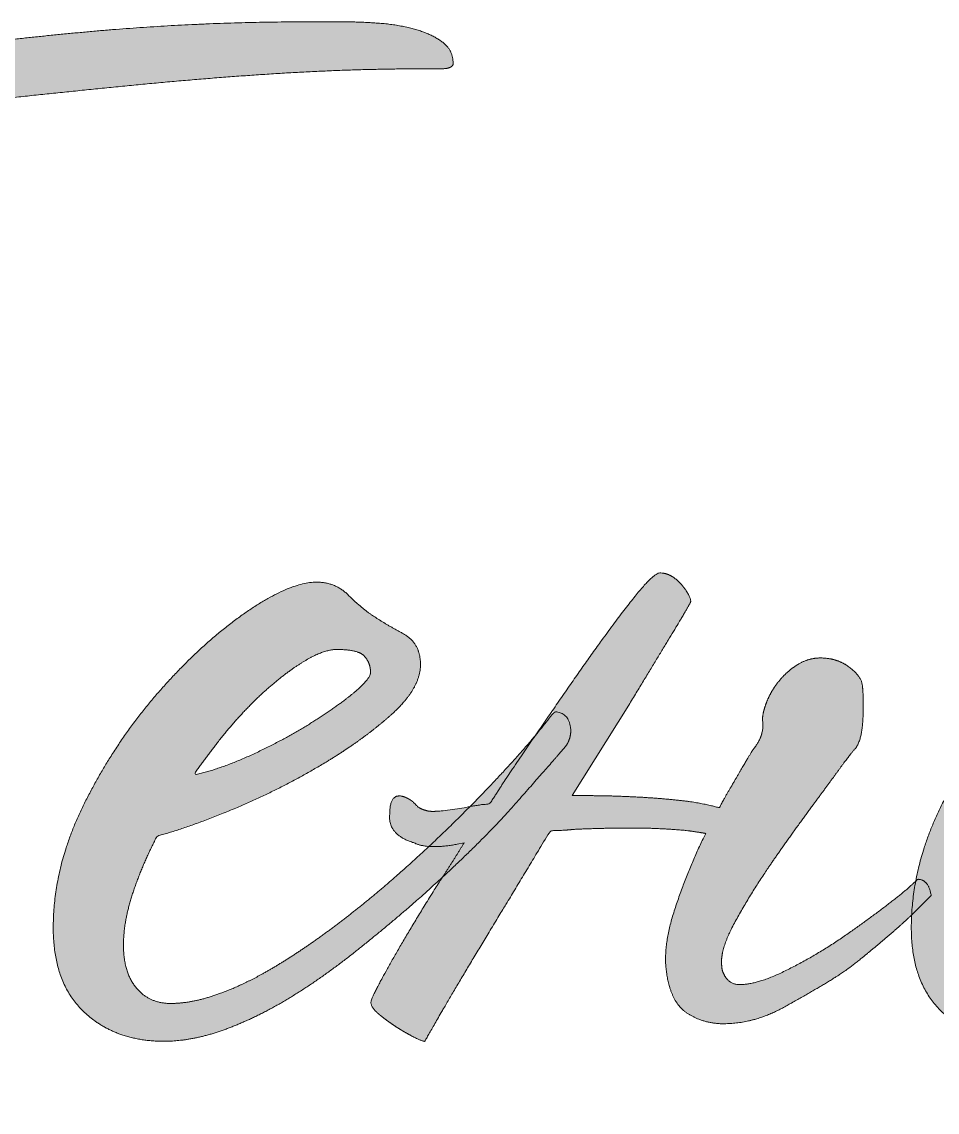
# Model space of a CAD drawing. Header units: metres. Extents: x -1525 to -1043, y -1331 to -1144.
# Drawn here: x -1432.4297 to -1432.1149, y -1298.3073 to -1297.9323 of the extents above; entities that cross this region are included whole.
import ezdxf

# ---------------------------------------------------------------- set-up
doc = ezdxf.new("R2010")
doc.units = ezdxf.units.M
doc.header["$MEASUREMENT"] = 0

# ---------------------------------------------------------------- blocks, each defined once
blk = doc.blocks.new('*U73')
at = {"linetype": 'Continuous', "lineweight": 0}
h = blk.add_hatch(color=5, dxfattribs=at)
edge = h.paths.add_edge_path()
edge.add_spline(control_points=[(-0.52751, 0.19882), (-0.50841, 0.20081), (-0.48812, 0.203), (-0.46783, 0.20519), (-0.44714, 0.20718), (-0.42646, 0.20916), (-0.40617, 0.21036), (-0.38588, 0.21155), (-0.36718, 0.21155)], knot_values=[0, 0, 0, 0.25, 0.25, 0.5, 0.5, 0.75, 0.75, 1, 1, 1], degree=2, periodic=0)
edge.add_line((-0.36718, 0.21155), (-0.36161, 0.21155))
edge.add_spline(control_points=[(-0.36161, 0.21155), (-0.35763, 0.21155), (-0.35763, 0.21313), (-0.35763, 0.2171), (-0.36082, 0.21948), (-0.364, 0.22185), (-0.36897, 0.22324), (-0.37394, 0.22463), (-0.37971, 0.22502), (-0.38548, 0.22542), (-0.39026, 0.22542)], knot_values=[0, 0, 0, 0.2, 0.2, 0.4, 0.4, 0.6, 0.6, 0.8, 0.8, 1, 1, 1], degree=2, periodic=0)
edge.add_line((-0.39026, 0.22542), (-0.3998, 0.22542))
edge.add_spline(control_points=[(-0.3998, 0.22542), (-0.43322, 0.22542), (-0.46565, 0.22244), (-0.49807, 0.21947), (-0.5303, 0.21472)], knot_values=[0, 0, 0, 0.5, 0.5, 1, 1, 1], degree=2, periodic=0)
edge.add_line((-0.5303, 0.21472), (-0.53945, 0.2163))
edge.add_line((-0.53945, 0.2163), (-0.54462, 0.21274))
edge.add_spline(control_points=[(-0.54462, 0.21274), (-0.55098, 0.21155), (-0.55834, 0.21056), (-0.5657, 0.20956), (-0.57326, 0.20837), (-0.58082, 0.20717), (-0.58818, 0.20578), (-0.59554, 0.20439), (-0.60151, 0.2024), (-0.60628, 0.20121), (-0.60628, 0.19683), (-0.60628, 0.19246), (-0.60429, 0.19086), (-0.6023, 0.18927), (-0.59753, 0.18927), (-0.58838, 0.18927), (-0.57823, 0.19126), (-0.56809, 0.19325), (-0.55894, 0.19444)], knot_values=[0, 0, 0, 0.111111, 0.111111, 0.222222, 0.222222, 0.333333, 0.333333, 0.444444, 0.444444, 0.555556, 0.555556, 0.666667, 0.666667, 0.777778, 0.777778, 0.888889, 0.888889, 1, 1, 1], degree=2, periodic=0)
edge.add_spline(control_points=[(-0.55894, 0.19444), (-0.56411, 0.18689), (-0.57465, 0.17058), (-0.5852, 0.15426), (-0.59793, 0.13417), (-0.61066, 0.11408), (-0.62398, 0.0926), (-0.63731, 0.07111), (-0.64805, 0.05361), (-0.65999, 0.03412), (-0.67113, 0.01403), (-0.68227, -0.00606), (-0.69042, -0.02337), (-0.69858, -0.04068), (-0.70335, -0.05361), (-0.70812, -0.06654), (-0.70733, -0.07171), (-0.70693, -0.07489), (-0.70494, -0.07907), (-0.70295, -0.08324), (-0.70017, -0.08702), (-0.69738, -0.0908), (-0.6942, -0.09339), (-0.69102, -0.09597), (-0.68784, -0.09558), (-0.68505, -0.09518), (-0.68028, -0.08603), (-0.6755, -0.07688), (-0.67073, -0.06554), (-0.66595, -0.0542), (-0.66198, -0.04406), (-0.658, -0.03392), (-0.6572, -0.03192)], knot_values=[0, 0, 0, 0.0625, 0.0625, 0.125, 0.125, 0.1875, 0.1875, 0.25, 0.25, 0.3125, 0.3125, 0.375, 0.375, 0.4375, 0.4375, 0.5, 0.5, 0.5625, 0.5625, 0.625, 0.625, 0.6875, 0.6875, 0.75, 0.75, 0.8125, 0.8125, 0.875, 0.875, 0.9375, 0.9375, 1, 1, 1], degree=2, periodic=0)
edge.add_spline(control_points=[(-0.6572, -0.03192), (-0.6572, -0.02874), (-0.65999, -0.02994)], knot_values=[0, 0, 0, 1, 1, 1], degree=2, periodic=0)
edge.add_spline(control_points=[(-0.65999, -0.02994), (-0.66118, -0.03073), (-0.66377, -0.03391), (-0.66635, -0.03709), (-0.66934, -0.04107), (-0.67232, -0.04505), (-0.67471, -0.04863), (-0.6771, -0.05222), (-0.67829, -0.05341)], knot_values=[0, 0, 0, 0.25, 0.25, 0.5, 0.5, 0.75, 0.75, 1, 1, 1], degree=2, periodic=0)
edge.add_line((-0.67829, -0.05341), (-0.67948, -0.05301))
edge.add_spline(control_points=[(-0.67948, -0.05301), (-0.67948, -0.05181), (-0.67491, -0.04306), (-0.67033, -0.03431), (-0.66158, -0.01939), (-0.65283, -0.00447), (-0.6403, 0.01582), (-0.62776, 0.03611), (-0.61225, 0.06077)], knot_values=[0, 0, 0, 0.25, 0.25, 0.5, 0.5, 0.75, 0.75, 1, 1, 1], degree=2, periodic=0)
edge.add_spline(control_points=[(-0.61225, 0.06077), (-0.59832, 0.08345), (-0.584, 0.10493), (-0.56968, 0.12641), (-0.55575, 0.14909), (-0.5486, 0.16063), (-0.54024, 0.17336), (-0.53189, 0.18609), (-0.52751, 0.19882)], knot_values=[0, 0, 0, 0.25, 0.25, 0.5, 0.5, 0.75, 0.75, 1, 1, 1], degree=2, periodic=0)
h = blk.add_hatch(color=5, dxfattribs=at)
edge = h.paths.add_edge_path()
edge.add_spline(control_points=[(-0.22131, -0.0279), (-0.22449, -0.03095), (-0.23048, -0.03549), (-0.23704, -0.04046), (-0.2446, -0.04563), (-0.25256, -0.05081), (-0.26031, -0.05459), (-0.26807, -0.05837), (-0.27324, -0.05837), (-0.27563, -0.05837), (-0.27702, -0.05657), (-0.27842, -0.05478), (-0.27842, -0.05319)], knot_values=[0, 0, 0, 0.154355, 0.154355, 0.323484, 0.323484, 0.492613, 0.492613, 0.661742, 0.661742, 0.830871, 0.830871, 1, 1, 1], degree=2, periodic=0)
edge.add_spline(control_points=[(-0.27842, -0.05319), (-0.27921, -0.04842), (-0.27464, -0.04007), (-0.27006, -0.03171), (-0.26489, -0.02415), (-0.2625, -0.02057), (-0.25852, -0.015), (-0.25455, -0.00943), (-0.25057, -0.00406), (-0.24659, 0.00131), (-0.24341, 0.00569), (-0.24023, 0.01006), (-0.23903, 0.01126)], knot_values=[0, 0, 0, 0.166667, 0.166667, 0.333333, 0.333333, 0.5, 0.5, 0.666667, 0.666667, 0.833333, 0.833333, 1, 1, 1], degree=2, periodic=0)
edge.add_spline(control_points=[(-0.23903, 0.01126), (-0.23704, 0.01404), (-0.23684, 0.02041), (-0.23664, 0.02677), (-0.23704, 0.02996), (-0.23744, 0.03274), (-0.24102, 0.03532), (-0.2446, 0.03791), (-0.24938, 0.03791), (-0.25296, 0.03791), (-0.25614, 0.03592), (-0.25932, 0.03394), (-0.26171, 0.03095), (-0.26409, 0.02796), (-0.26529, 0.02478), (-0.26648, 0.0216), (-0.26648, 0.01961)], knot_values=[0, 0, 0, 0.125, 0.125, 0.25, 0.25, 0.375, 0.375, 0.5, 0.5, 0.625, 0.625, 0.75, 0.75, 0.875, 0.875, 1, 1, 1], degree=2, periodic=0)
edge.add_spline(control_points=[(-0.26648, 0.01961), (-0.26568, 0.01523), (-0.26927, 0.01086), (-0.27006, 0.00966), (-0.27444, 0.00211), (-0.27683, -0.00187), (-0.27921, -0.00625)], knot_values=[0, 0, 0, 0.333333, 0.333333, 0.666667, 0.666667, 1, 1, 1], degree=2, periodic=0)
edge.add_spline(control_points=[(-0.27921, -0.00625), (-0.28319, -0.00506), (-0.28916, -0.00426), (-0.29592, -0.00347), (-0.30348, -0.00307), (-0.31104, -0.00267), (-0.3182, -0.00267)], knot_values=[0, 0, 0, 0.333333, 0.333333, 0.666667, 0.666667, 1, 1, 1], degree=2, periodic=0)
edge.add_line((-0.3182, -0.00267), (-0.32258, -0.00267))
edge.add_line((-0.32258, -0.00267), (-0.30587, 0.02398))
edge.add_spline(control_points=[(-0.30587, 0.02398), (-0.29791, 0.03711), (-0.29274, 0.04566), (-0.28757, 0.05422), (-0.28757, 0.05461)], knot_values=[0, 0, 0, 0.5, 0.5, 1, 1, 1], degree=2, periodic=0)
edge.add_spline(control_points=[(-0.28757, 0.05461), (-0.28796, 0.057), (-0.29075, 0.05998), (-0.29353, 0.06297), (-0.29672, 0.06297), (-0.29871, 0.06297), (-0.30567, 0.05402), (-0.31263, 0.04507), (-0.32218, 0.03134), (-0.32522, 0.02697), (-0.32839, 0.02237)], knot_values=[0, 0, 0, 0.23155, 0.23155, 0.4631, 0.4631, 0.69465, 0.69465, 0.9262, 0.9262, 1, 1, 1], degree=2, periodic=0)
edge.add_line((-0.32839, 0.02237), (-0.32787, 0.02202))
edge.add_spline(control_points=[(-0.32787, 0.02202), (-0.32429, 0.02202), (-0.32329, 0.01863), (-0.3223, 0.01525), (-0.32429, 0.01207)], knot_values=[0, 0, 0, 0.5, 0.5, 1, 1, 1], degree=2, periodic=0)
edge.add_spline(control_points=[(-0.32429, 0.01207), (-0.32906, 0.0065), (-0.3398, -0.00563), (-0.34813, -0.01504), (-0.36076, -0.02672)], knot_values=[0, 0, 0, 0.563292, 0.563292, 1, 1, 1], degree=2, periodic=0)
edge.add_spline(control_points=[(-0.36076, -0.02672), (-0.36136, -0.02762), (-0.36196, -0.02853), (-0.37071, -0.04245), (-0.37628, -0.05239), (-0.38185, -0.06234), (-0.38185, -0.06353), (-0.38185, -0.06512), (-0.37947, -0.06711), (-0.37708, -0.0691), (-0.3743, -0.07089), (-0.37151, -0.07268), (-0.36912, -0.07388), (-0.36673, -0.07507), (-0.36594, -0.07507)], knot_values=[0, 0, 0, 0.024641, 0.024641, 0.187201, 0.187201, 0.349761, 0.349761, 0.512321, 0.512321, 0.67488, 0.67488, 0.83744, 0.83744, 1, 1, 1], degree=2, periodic=0)
edge.add_spline(control_points=[(-0.36594, -0.07507), (-0.36355, -0.07069), (-0.35699, -0.05955), (-0.35042, -0.04841), (-0.34167, -0.03409), (-0.33571, -0.02415), (-0.32894, -0.01301)], knot_values=[0, 0, 0, 0.333333, 0.333333, 0.666667, 0.666667, 1, 1, 1], degree=2, periodic=0)
edge.add_spline(control_points=[(-0.32894, -0.01301), (-0.32576, -0.01301), (-0.32218, -0.01262), (-0.31382, -0.01222), (-0.30507, -0.01222), (-0.29632, -0.01222), (-0.28836, -0.01301), (-0.28558, -0.01341), (-0.28319, -0.01381)], knot_values=[0, 0, 0, 0.25, 0.25, 0.5, 0.5, 0.75, 0.75, 1, 1, 1], degree=2, periodic=0)
edge.add_line((-0.28319, -0.01381), (-0.28398, -0.0154))
edge.add_spline(control_points=[(-0.28398, -0.0154), (-0.28876, -0.02534), (-0.29234, -0.03628), (-0.29592, -0.04722), (-0.29473, -0.05478), (-0.29353, -0.06354), (-0.28876, -0.06672), (-0.28398, -0.0699), (-0.27802, -0.0699), (-0.26887, -0.0699), (-0.25992, -0.06493), (-0.25096, -0.05996), (-0.2446, -0.05598), (-0.24142, -0.05399), (-0.23704, -0.05041), (-0.23266, -0.04683), (-0.22849, -0.04325), (-0.22518, -0.04041), (-0.2225, -0.03783)], knot_values=[0, 0, 0, 0.113755, 0.113755, 0.227509, 0.227509, 0.341264, 0.341264, 0.455018, 0.455018, 0.568773, 0.568773, 0.682527, 0.682527, 0.796282, 0.796282, 0.910037, 0.910037, 1, 1, 1], degree=2, periodic=0)
edge.add_spline(control_points=[(-0.2225, -0.03783), (-0.22224, -0.03287), (-0.22131, -0.0279)], knot_values=[0, 0, 0, 1, 1, 1], degree=2, periodic=0)
h = blk.add_hatch(color=5, dxfattribs=at)
edge = h.paths.add_edge_path()
edge.add_line((-0.3544, -0.01659), (-0.35639, -0.01699))
edge.add_spline(control_points=[(-0.35639, -0.01699), (-0.36134, -0.01789), (-0.36477, -0.01765)], knot_values=[0, 0, 0, 1, 1, 1], degree=2, periodic=0)
edge.add_spline(control_points=[(-0.36477, -0.01765), (-0.37061, -0.02311), (-0.3768, -0.02851), (-0.38516, -0.03567), (-0.39371, -0.04203), (-0.40226, -0.0484), (-0.41062, -0.05337), (-0.41897, -0.05835), (-0.42673, -0.06113), (-0.43449, -0.06392), (-0.44085, -0.06392), (-0.44722, -0.06392), (-0.451, -0.05934), (-0.45478, -0.05476), (-0.45478, -0.0468), (-0.45478, -0.03964), (-0.45199, -0.03128), (-0.44921, -0.02292), (-0.44483, -0.01457)], knot_values=[0, 0, 0, 0.047522, 0.047522, 0.166582, 0.166582, 0.285641, 0.285641, 0.404701, 0.404701, 0.523761, 0.523761, 0.642821, 0.642821, 0.76188, 0.76188, 0.88094, 0.88094, 1, 1, 1], degree=2, periodic=0)
edge.add_spline(control_points=[(-0.44483, -0.01457), (-0.43568, -0.01218), (-0.42236, -0.00661), (-0.40903, -0.00104), (-0.39689, 0.00613), (-0.38476, 0.01329), (-0.376, 0.02105), (-0.36725, 0.02881), (-0.36725, 0.03598), (-0.36725, 0.04235), (-0.37243, 0.04513), (-0.3776, 0.04792), (-0.38118, 0.0503), (-0.38476, 0.05269), (-0.38854, 0.05647), (-0.39232, 0.06025), (-0.39789, 0.06025), (-0.40584, 0.06025), (-0.41877, 0.0513), (-0.4317, 0.04235), (-0.44443, 0.02782), (-0.45717, 0.01329), (-0.46632, -0.00502), (-0.47547, -0.02333), (-0.47547, -0.04164), (-0.47547, -0.05796), (-0.46632, -0.06651), (-0.45717, -0.07507), (-0.44284, -0.07507), (-0.43449, -0.07507), (-0.42514, -0.07168), (-0.41579, -0.0683), (-0.40624, -0.06253), (-0.39669, -0.05675), (-0.38715, -0.0492), (-0.3776, -0.04164), (-0.36845, -0.03368), (-0.36443, -0.0301), (-0.36076, -0.02672)], knot_values=[0, 0, 0, 0.054871, 0.054871, 0.109741, 0.109741, 0.164612, 0.164612, 0.219482, 0.219482, 0.274353, 0.274353, 0.329223, 0.329223, 0.384094, 0.384094, 0.438964, 0.438964, 0.493835, 0.493835, 0.548705, 0.548705, 0.603576, 0.603576, 0.658446, 0.658446, 0.713317, 0.713317, 0.768187, 0.768187, 0.823058, 0.823058, 0.877928, 0.877928, 0.932799, 0.932799, 0.987669, 0.987669, 1, 1, 1], degree=2, periodic=0)
edge.add_spline(control_points=[(-0.36076, -0.02672), (-0.35744, -0.02166), (-0.3544, -0.01659)], knot_values=[0, 0, 0, 1, 1, 1], degree=2, periodic=0)
edge = h.paths.add_edge_path(flags=16)
edge.add_spline(control_points=[(-0.43409, 0.00341), (-0.42892, 0.01097), (-0.42315, 0.01774), (-0.41738, 0.0245), (-0.41161, 0.02947), (-0.40584, 0.03444), (-0.40067, 0.03743), (-0.3955, 0.04041), (-0.39192, 0.04041), (-0.38555, 0.04041), (-0.38376, 0.03842), (-0.38197, 0.03643), (-0.38197, 0.03365)], knot_values=[0, 0, 0, 0.166667, 0.166667, 0.333333, 0.333333, 0.5, 0.5, 0.666667, 0.666667, 0.833333, 0.833333, 1, 1, 1], degree=2, periodic=0)
edge.add_spline(control_points=[(-0.38197, 0.03365), (-0.38197, 0.03166), (-0.38734, 0.02728), (-0.39272, 0.02291), (-0.40047, 0.01813), (-0.40823, 0.01336), (-0.41738, 0.00918), (-0.42653, 0.00501), (-0.43409, 0.00341)], knot_values=[0, 0, 0, 0.25, 0.25, 0.5, 0.5, 0.75, 0.75, 1, 1, 1], degree=2, periodic=0)
h = blk.add_hatch(color=5, dxfattribs=at)
edge = h.paths.add_edge_path()
edge.add_spline(control_points=[(-0.07114, 0.01254), (-0.06951, 0.0155), (-0.07043, 0.01863), (-0.07142, 0.02202), (-0.075, 0.02202)], knot_values=[0, 0, 0, 0.480917, 0.480917, 1, 1, 1], degree=2, periodic=0)
edge.add_spline(control_points=[(-0.075, 0.02202), (-0.08177, 0.01287), (-0.09509, -0.00106), (-0.10842, -0.01498), (-0.12394, -0.02851), (-0.13229, -0.03567), (-0.14084, -0.04203), (-0.1494, -0.0484), (-0.15775, -0.05337), (-0.16611, -0.05835), (-0.17386, -0.06113), (-0.18162, -0.06392), (-0.18799, -0.06392), (-0.19435, -0.06392), (-0.19813, -0.05934), (-0.20191, -0.05476), (-0.20191, -0.0468), (-0.20191, -0.03964), (-0.19913, -0.03128), (-0.19634, -0.02292), (-0.19197, -0.01457)], knot_values=[0, 0, 0, 0.1, 0.1, 0.2, 0.2, 0.3, 0.3, 0.4, 0.4, 0.5, 0.5, 0.6, 0.6, 0.7, 0.7, 0.8, 0.8, 0.9, 0.9, 1, 1, 1], degree=2, periodic=0)
edge.add_spline(control_points=[(-0.19197, -0.01457), (-0.18282, -0.01218), (-0.16949, -0.00661), (-0.15616, -0.00104), (-0.14403, 0.00613), (-0.13189, 0.01329), (-0.12314, 0.02105), (-0.11439, 0.02881), (-0.11439, 0.03598), (-0.11439, 0.04235), (-0.11956, 0.04513), (-0.12473, 0.04792), (-0.12831, 0.0503), (-0.13189, 0.05269), (-0.13567, 0.05647), (-0.13945, 0.06025), (-0.14502, 0.06025), (-0.15298, 0.06025), (-0.16591, 0.0513), (-0.17884, 0.04235), (-0.19157, 0.02782), (-0.2043, 0.01329), (-0.21345, -0.00502), (-0.219, -0.01613), (-0.22119, -0.02724)], knot_values=[0, 0, 0, 0.086156, 0.086156, 0.172312, 0.172312, 0.258468, 0.258468, 0.344624, 0.344624, 0.430779, 0.430779, 0.516935, 0.516935, 0.603091, 0.603091, 0.689247, 0.689247, 0.775403, 0.775403, 0.861559, 0.861559, 0.947715, 0.947715, 1, 1, 1], degree=2, periodic=0)
edge.add_line((-0.22119, -0.02724), (-0.22073, -0.02733))
edge.add_spline(control_points=[(-0.22073, -0.02733), (-0.21755, -0.02733), (-0.21675, -0.03211)], knot_values=[0, 0, 0, 1, 1, 1], degree=2, periodic=0)
edge.add_line((-0.21675, -0.03211), (-0.22113, -0.03648))
edge.add_spline(control_points=[(-0.22113, -0.03648), (-0.22179, -0.03715), (-0.2225, -0.03783)], knot_values=[0, 0, 0, 1, 1, 1], degree=2, periodic=0)
edge.add_spline(control_points=[(-0.2225, -0.03783), (-0.2226, -0.03973), (-0.2226, -0.04164), (-0.2226, -0.05796), (-0.21345, -0.06651), (-0.2043, -0.07507), (-0.18997, -0.07507), (-0.18162, -0.07507), (-0.17227, -0.07168), (-0.16293, -0.0683), (-0.15338, -0.06253), (-0.14383, -0.05675), (-0.13428, -0.0492), (-0.1285, -0.04462), (-0.12287, -0.0399)], knot_values=[0, 0, 0, 0.018213, 0.018213, 0.193372, 0.193372, 0.368531, 0.368531, 0.54369, 0.54369, 0.718849, 0.718849, 0.894009, 0.894009, 1, 1, 1], degree=2, periodic=0)
edge.add_spline(control_points=[(-0.12287, -0.0399), (-0.11972, -0.03605), (-0.11651, -0.03229), (-0.09701, -0.00941), (-0.07653, 0.00809), (-0.07382, 0.0104), (-0.07114, 0.01254)], knot_values=[0, 0, 0, 0.126896, 0.126896, 0.89826, 0.89826, 1, 1, 1], degree=2, periodic=0)
edge = h.paths.add_edge_path(flags=16)
edge.add_spline(control_points=[(-0.18123, 0.00341), (-0.17605, 0.01097), (-0.17029, 0.01774), (-0.16452, 0.0245), (-0.15875, 0.02947), (-0.15298, 0.03444), (-0.14781, 0.03743), (-0.14263, 0.04041), (-0.13905, 0.04041), (-0.13269, 0.04041), (-0.1309, 0.03842), (-0.12911, 0.03643), (-0.12911, 0.03365)], knot_values=[0, 0, 0, 0.166667, 0.166667, 0.333333, 0.333333, 0.5, 0.5, 0.666667, 0.666667, 0.833333, 0.833333, 1, 1, 1], degree=2, periodic=0)
edge.add_spline(control_points=[(-0.12911, 0.03365), (-0.12911, 0.03166), (-0.13448, 0.02728), (-0.13985, 0.02291), (-0.14761, 0.01813), (-0.15537, 0.01336), (-0.16452, 0.00918), (-0.17367, 0.00501), (-0.18123, 0.00341)], knot_values=[0, 0, 0, 0.25, 0.25, 0.5, 0.5, 0.75, 0.75, 1, 1, 1], degree=2, periodic=0)
h = blk.add_hatch(color=5, dxfattribs=at)
edge = h.paths.add_edge_path()
edge.add_spline(control_points=[(-0.32787, 0.02202), (-0.33027, 0.01877), (-0.33349, 0.01493)], knot_values=[0, 0, 0, 1, 1, 1], degree=2, periodic=0)
edge.add_spline(control_points=[(-0.33349, 0.01493), (-0.33787, 0.00852), (-0.34247, 0.00171), (-0.34446, -0.00148), (-0.34684, -0.00506)], knot_values=[0, 0, 0, 0.299722, 0.299722, 1, 1, 1], degree=2, periodic=0)
edge.add_spline(control_points=[(-0.34684, -0.00506), (-0.34987, -0.00536), (-0.35266, -0.00589)], knot_values=[0, 0, 0, 1, 1, 1], degree=2, periodic=0)
edge.add_spline(control_points=[(-0.35266, -0.00589), (-0.35851, -0.0118), (-0.36477, -0.01765)], knot_values=[0, 0, 0, 1, 1, 1], degree=2, periodic=0)
edge.add_spline(control_points=[(-0.36477, -0.01765), (-0.36134, -0.01789), (-0.35639, -0.01699)], knot_values=[0, 0, 0, 1, 1, 1], degree=2, periodic=0)
edge.add_line((-0.35639, -0.01699), (-0.3544, -0.01659))
edge.add_spline(control_points=[(-0.3544, -0.01659), (-0.35744, -0.02166), (-0.36076, -0.02672)], knot_values=[0, 0, 0, 1, 1, 1], degree=2, periodic=0)
edge.add_spline(control_points=[(-0.36076, -0.02672), (-0.34816, -0.01507), (-0.33985, -0.00569)], knot_values=[0, 0, 0, 1, 1, 1], degree=2, periodic=0)
edge.add_line((-0.33985, -0.00569), (-0.3398, -0.00563))
edge.add_spline(control_points=[(-0.3398, -0.00563), (-0.32906, 0.0065), (-0.32429, 0.01207)], knot_values=[0, 0, 0, 1, 1, 1], degree=2, periodic=0)
edge.add_spline(control_points=[(-0.32429, 0.01207), (-0.3223, 0.01525), (-0.32329, 0.01863), (-0.32429, 0.02202), (-0.32787, 0.02202)], knot_values=[0, 0, 0, 0.5, 0.5, 1, 1, 1], degree=2, periodic=0)
h = blk.add_hatch(color=5, dxfattribs=at)
edge = h.paths.add_edge_path()
edge.add_spline(control_points=[(-0.33349, 0.01493), (-0.33936, 0.00793), (-0.34796, -0.00106), (-0.35028, -0.00348), (-0.35266, -0.00589)], knot_values=[0, 0, 0, 0.787625, 0.787625, 1, 1, 1], degree=2, periodic=0)
edge.add_spline(control_points=[(-0.35266, -0.00589), (-0.34987, -0.00536), (-0.34684, -0.00506)], knot_values=[0, 0, 0, 1, 1, 1], degree=2, periodic=0)
edge.add_spline(control_points=[(-0.34684, -0.00506), (-0.34446, -0.00148), (-0.34247, 0.0017)], knot_values=[0, 0, 0, 1, 1, 1], degree=2, periodic=0)
edge.add_line((-0.34247, 0.0017), (-0.34247, 0.00171))
edge.add_spline(control_points=[(-0.34247, 0.00171), (-0.33787, 0.00852), (-0.33349, 0.01493)], knot_values=[0, 0, 0, 1, 1, 1], degree=2, periodic=0)
h = blk.add_hatch(color=5, dxfattribs=at)
edge = h.paths.add_edge_path()
edge.add_spline(control_points=[(-0.36554, -0.00704), (-0.36753, -0.00665), (-0.36872, -0.00525), (-0.36992, -0.00386), (-0.37191, -0.00307), (-0.37629, -0.00148), (-0.37629, -0.00784)], knot_values=[0, 0, 0, 0.333333, 0.333333, 0.666667, 0.666667, 1, 1, 1], degree=2, periodic=0)
edge.add_spline(control_points=[(-0.37629, -0.00784), (-0.37708, -0.01421), (-0.36912, -0.01659)], knot_values=[0, 0, 0, 1, 1, 1], degree=2, periodic=0)
edge.add_spline(control_points=[(-0.36912, -0.01659), (-0.36739, -0.01746), (-0.36477, -0.01765)], knot_values=[0, 0, 0, 1, 1, 1], degree=2, periodic=0)
edge.add_spline(control_points=[(-0.36477, -0.01765), (-0.35851, -0.0118), (-0.35266, -0.00589)], knot_values=[0, 0, 0, 1, 1, 1], degree=2, periodic=0)
edge.add_spline(control_points=[(-0.35266, -0.00589), (-0.35354, -0.00606), (-0.3544, -0.00625), (-0.36395, -0.00784), (-0.36554, -0.00704)], knot_values=[0, 0, 0, 0.193262, 0.193262, 1, 1, 1], degree=2, periodic=0)
h = blk.add_hatch(color=5, dxfattribs=at)
edge = h.paths.add_edge_path()
edge.add_spline(control_points=[(-0.2225, -0.03783), (-0.22179, -0.03715), (-0.22113, -0.03648)], knot_values=[0, 0, 0, 1, 1, 1], degree=2, periodic=0)
edge.add_line((-0.22113, -0.03648), (-0.21675, -0.03211))
edge.add_spline(control_points=[(-0.21675, -0.03211), (-0.21755, -0.02733), (-0.22073, -0.02733)], knot_values=[0, 0, 0, 1, 1, 1], degree=2, periodic=0)
edge.add_spline(control_points=[(-0.22073, -0.02733), (-0.22101, -0.02761), (-0.22131, -0.0279)], knot_values=[0, 0, 0, 1, 1, 1], degree=2, periodic=0)
edge.add_spline(control_points=[(-0.22131, -0.0279), (-0.22224, -0.03287), (-0.2225, -0.03783)], knot_values=[0, 0, 0, 1, 1, 1], degree=2, periodic=0)
at = {"color": 5, "linetype": 'Continuous', "lineweight": 0, "flags": 128}
for points in [[(-0.3998, 0.22542), (-0.39026, 0.22542)], [(-0.36161, 0.21155), (-0.36718, 0.21155)], [(-0.30587, 0.02398), (-0.32258, -0.00267), (-0.3182, -0.00267)], [(-0.28398, -0.0154), (-0.28319, -0.01381)], [(-0.3544, -0.01659), (-0.35639, -0.01699)], [(-0.21675, -0.03211), (-0.22113, -0.03648)]]:
    blk.add_lwpolyline(points, dxfattribs=at)
at = {"color": 5, "linetype": 'Continuous', "lineweight": 0}
for points, knots in [([(-0.5303, 0.21472), (-0.49807, 0.21947), (-0.46565, 0.22244), (-0.43322, 0.22542), (-0.3998, 0.22542)], [0, 0, 0, 0.5, 0.5, 1, 1, 1]), ([(-0.39026, 0.22542), (-0.38548, 0.22542), (-0.37971, 0.22502), (-0.37394, 0.22463), (-0.36897, 0.22324), (-0.364, 0.22185), (-0.36082, 0.21948), (-0.35763, 0.2171), (-0.35763, 0.21313), (-0.35763, 0.21155), (-0.36161, 0.21155)], [0, 0, 0, 0.2, 0.2, 0.4, 0.4, 0.6, 0.6, 0.8, 0.8, 1, 1, 1]), ([(-0.36718, 0.21155), (-0.38588, 0.21155), (-0.40617, 0.21036), (-0.42646, 0.20916), (-0.44714, 0.20718), (-0.46783, 0.20519), (-0.48812, 0.203), (-0.50841, 0.20081), (-0.52751, 0.19882), (-0.53189, 0.18609), (-0.54024, 0.17336), (-0.5486, 0.16063), (-0.55575, 0.14909), (-0.56968, 0.12641), (-0.584, 0.10493), (-0.59832, 0.08345), (-0.61225, 0.06077)], [0, 0, 0, 0.125, 0.125, 0.25, 0.25, 0.375, 0.375, 0.5, 0.5, 0.625, 0.625, 0.75, 0.75, 0.875, 0.875, 1, 1, 1]), ([(-0.35639, -0.01699), (-0.36514, -0.01858), (-0.36912, -0.01659), (-0.37708, -0.01421), (-0.37629, -0.00784), (-0.37629, -0.00148), (-0.37191, -0.00307), (-0.36992, -0.00386), (-0.36872, -0.00525), (-0.36753, -0.00665), (-0.36554, -0.00704), (-0.36395, -0.00784), (-0.3544, -0.00625), (-0.35082, -0.00545), (-0.34684, -0.00506), (-0.34446, -0.00148), (-0.34247, 0.00171), (-0.33173, 0.01762), (-0.32218, 0.03134), (-0.31263, 0.04507), (-0.30567, 0.05402), (-0.29871, 0.06297), (-0.29672, 0.06297), (-0.29353, 0.06297), (-0.29075, 0.05998), (-0.28796, 0.057), (-0.28757, 0.05461), (-0.28757, 0.05422), (-0.29274, 0.04566), (-0.29791, 0.03711), (-0.30587, 0.02398)], [0, 0, 0, 0.066667, 0.066667, 0.133333, 0.133333, 0.2, 0.2, 0.266667, 0.266667, 0.333333, 0.333333, 0.4, 0.4, 0.466667, 0.466667, 0.533333, 0.533333, 0.6, 0.6, 0.666667, 0.666667, 0.733333, 0.733333, 0.8, 0.8, 0.866667, 0.866667, 0.933333, 0.933333, 1, 1, 1]), ([(-0.32429, 0.01207), (-0.32906, 0.0065), (-0.3398, -0.00563), (-0.35054, -0.01777), (-0.36845, -0.03368), (-0.3776, -0.04164), (-0.38715, -0.0492), (-0.39669, -0.05675), (-0.40624, -0.06253), (-0.41579, -0.0683), (-0.42514, -0.07168), (-0.43449, -0.07507), (-0.44284, -0.07507), (-0.45717, -0.07507), (-0.46632, -0.06651), (-0.47547, -0.05796), (-0.47547, -0.04164), (-0.47547, -0.02333), (-0.46632, -0.00502), (-0.45717, 0.01329), (-0.44443, 0.02782), (-0.4317, 0.04235), (-0.41877, 0.0513), (-0.40584, 0.06025), (-0.39789, 0.06025), (-0.39232, 0.06025), (-0.38854, 0.05647), (-0.38476, 0.05269), (-0.38118, 0.0503), (-0.3776, 0.04792), (-0.37243, 0.04513), (-0.36725, 0.04235), (-0.36725, 0.03598), (-0.36725, 0.02881), (-0.376, 0.02105), (-0.38476, 0.01329), (-0.39689, 0.00613), (-0.40903, -0.00104), (-0.42236, -0.00661), (-0.43568, -0.01218), (-0.44483, -0.01457), (-0.44921, -0.02292), (-0.45199, -0.03128), (-0.45478, -0.03964), (-0.45478, -0.0468), (-0.45478, -0.05476), (-0.451, -0.05934), (-0.44722, -0.06392), (-0.44085, -0.06392), (-0.43449, -0.06392), (-0.42673, -0.06113), (-0.41897, -0.05835), (-0.41062, -0.05337), (-0.40226, -0.0484), (-0.39371, -0.04203), (-0.38516, -0.03567), (-0.3768, -0.02851), (-0.36129, -0.01498), (-0.34796, -0.00106), (-0.33463, 0.01287), (-0.32787, 0.02202), (-0.32429, 0.02202), (-0.32329, 0.01863), (-0.3223, 0.01525), (-0.32429, 0.01207)], [0, 0, 0, 0.03125, 0.03125, 0.0625, 0.0625, 0.09375, 0.09375, 0.125, 0.125, 0.15625, 0.15625, 0.1875, 0.1875, 0.21875, 0.21875, 0.25, 0.25, 0.28125, 0.28125, 0.3125, 0.3125, 0.34375, 0.34375, 0.375, 0.375, 0.40625, 0.40625, 0.4375, 0.4375, 0.46875, 0.46875, 0.5, 0.5, 0.53125, 0.53125, 0.5625, 0.5625, 0.59375, 0.59375, 0.625, 0.625, 0.65625, 0.65625, 0.6875, 0.6875, 0.71875, 0.71875, 0.75, 0.75, 0.78125, 0.78125, 0.8125, 0.8125, 0.84375, 0.84375, 0.875, 0.875, 0.90625, 0.90625, 0.9375, 0.9375, 0.96875, 0.96875, 1, 1, 1]), ([(-0.07142, 0.01207), (-0.0762, 0.0065), (-0.08694, -0.00563), (-0.09768, -0.01777), (-0.11558, -0.03368), (-0.12473, -0.04164), (-0.13428, -0.0492), (-0.14383, -0.05675), (-0.15338, -0.06253), (-0.16293, -0.0683), (-0.17227, -0.07168), (-0.18162, -0.07507), (-0.18997, -0.07507), (-0.2043, -0.07507), (-0.21345, -0.06651), (-0.2226, -0.05796), (-0.2226, -0.04164), (-0.2226, -0.02333), (-0.21345, -0.00502), (-0.2043, 0.01329), (-0.19157, 0.02782), (-0.17884, 0.04235), (-0.16591, 0.0513), (-0.15298, 0.06025), (-0.14502, 0.06025), (-0.13945, 0.06025), (-0.13567, 0.05647), (-0.13189, 0.05269), (-0.12831, 0.0503), (-0.12473, 0.04792), (-0.11956, 0.04513), (-0.11439, 0.04235), (-0.11439, 0.03598), (-0.11439, 0.02881), (-0.12314, 0.02105), (-0.13189, 0.01329), (-0.14403, 0.00613), (-0.15616, -0.00104), (-0.16949, -0.00661), (-0.18282, -0.01218), (-0.19197, -0.01457), (-0.19634, -0.02292), (-0.19913, -0.03128), (-0.20191, -0.03964), (-0.20191, -0.0468), (-0.20191, -0.05476), (-0.19813, -0.05934), (-0.19435, -0.06392), (-0.18799, -0.06392), (-0.18162, -0.06392), (-0.17386, -0.06113), (-0.16611, -0.05835), (-0.15775, -0.05337), (-0.1494, -0.0484), (-0.14084, -0.04203), (-0.13229, -0.03567), (-0.12394, -0.02851), (-0.10842, -0.01498), (-0.09509, -0.00106), (-0.08177, 0.01287), (-0.075, 0.02202), (-0.07142, 0.02202), (-0.07043, 0.01863), (-0.06943, 0.01525), (-0.07142, 0.01207)], [0, 0, 0, 0.03125, 0.03125, 0.0625, 0.0625, 0.09375, 0.09375, 0.125, 0.125, 0.15625, 0.15625, 0.1875, 0.1875, 0.21875, 0.21875, 0.25, 0.25, 0.28125, 0.28125, 0.3125, 0.3125, 0.34375, 0.34375, 0.375, 0.375, 0.40625, 0.40625, 0.4375, 0.4375, 0.46875, 0.46875, 0.5, 0.5, 0.53125, 0.53125, 0.5625, 0.5625, 0.59375, 0.59375, 0.625, 0.625, 0.65625, 0.65625, 0.6875, 0.6875, 0.71875, 0.71875, 0.75, 0.75, 0.78125, 0.78125, 0.8125, 0.8125, 0.84375, 0.84375, 0.875, 0.875, 0.90625, 0.90625, 0.9375, 0.9375, 0.96875, 0.96875, 1, 1, 1]), ([(-0.38197, 0.03365), (-0.38197, 0.03643), (-0.38376, 0.03842), (-0.38555, 0.04041), (-0.39192, 0.04041), (-0.3955, 0.04041), (-0.40067, 0.03743), (-0.40584, 0.03444), (-0.41161, 0.02947), (-0.41738, 0.0245), (-0.42315, 0.01774), (-0.42892, 0.01097), (-0.43409, 0.00341), (-0.42653, 0.00501), (-0.41738, 0.00918), (-0.40823, 0.01336), (-0.40047, 0.01813), (-0.39272, 0.02291), (-0.38734, 0.02728), (-0.38197, 0.03166), (-0.38197, 0.03365)], [0, 0, 0, 0.1, 0.1, 0.2, 0.2, 0.3, 0.3, 0.4, 0.4, 0.5, 0.5, 0.6, 0.6, 0.7, 0.7, 0.8, 0.8, 0.9, 0.9, 1, 1, 1]), ([(-0.3182, -0.00267), (-0.31104, -0.00267), (-0.30348, -0.00307), (-0.29592, -0.00347), (-0.28916, -0.00426), (-0.28319, -0.00506), (-0.27921, -0.00625), (-0.27683, -0.00187), (-0.27444, 0.00211), (-0.27006, 0.00966), (-0.26927, 0.01086), (-0.26568, 0.01523), (-0.26648, 0.01961), (-0.26648, 0.0216), (-0.26529, 0.02478), (-0.26409, 0.02796), (-0.26171, 0.03095), (-0.25932, 0.03394), (-0.25614, 0.03592), (-0.25296, 0.03791), (-0.24938, 0.03791), (-0.2446, 0.03791), (-0.24102, 0.03532), (-0.23744, 0.03274), (-0.23704, 0.02996), (-0.23664, 0.02677), (-0.23684, 0.02041), (-0.23704, 0.01404), (-0.23903, 0.01126), (-0.24023, 0.01006), (-0.24341, 0.00569), (-0.24659, 0.00131), (-0.25057, -0.00406), (-0.25455, -0.00943), (-0.25852, -0.015), (-0.2625, -0.02057), (-0.26489, -0.02415), (-0.27006, -0.03171), (-0.27464, -0.04007), (-0.27921, -0.04842), (-0.27842, -0.05319), (-0.27842, -0.05478), (-0.27702, -0.05657), (-0.27563, -0.05837), (-0.27324, -0.05837), (-0.26807, -0.05837), (-0.26031, -0.05459), (-0.25256, -0.05081), (-0.2446, -0.04563), (-0.23704, -0.04046), (-0.23048, -0.03549), (-0.22391, -0.03052), (-0.22073, -0.02733), (-0.21755, -0.02733), (-0.21675, -0.03211)], [0, 0, 0, 0.037037, 0.037037, 0.074074, 0.074074, 0.111111, 0.111111, 0.148148, 0.148148, 0.185185, 0.185185, 0.222222, 0.222222, 0.259259, 0.259259, 0.296296, 0.296296, 0.333333, 0.333333, 0.37037, 0.37037, 0.407407, 0.407407, 0.444444, 0.444444, 0.481481, 0.481481, 0.518519, 0.518519, 0.555556, 0.555556, 0.592593, 0.592593, 0.62963, 0.62963, 0.666667, 0.666667, 0.703704, 0.703704, 0.740741, 0.740741, 0.777778, 0.777778, 0.814815, 0.814815, 0.851852, 0.851852, 0.888889, 0.888889, 0.925926, 0.925926, 0.962963, 0.962963, 1, 1, 1]), ([(-0.28319, -0.01381), (-0.28558, -0.01341), (-0.28836, -0.01301), (-0.29632, -0.01222), (-0.30507, -0.01222), (-0.31382, -0.01222), (-0.32218, -0.01262), (-0.32576, -0.01301), (-0.32894, -0.01301), (-0.33571, -0.02415), (-0.34167, -0.03409), (-0.35042, -0.04841), (-0.35699, -0.05955), (-0.36355, -0.07069), (-0.36594, -0.07507), (-0.36673, -0.07507), (-0.36912, -0.07388), (-0.37151, -0.07268), (-0.3743, -0.07089), (-0.37708, -0.0691), (-0.37947, -0.06711), (-0.38185, -0.06512), (-0.38185, -0.06353), (-0.38185, -0.06234), (-0.37628, -0.05239), (-0.37071, -0.04245), (-0.36196, -0.02853), (-0.35799, -0.02256), (-0.3544, -0.01659)], [0, 0, 0, 0.071429, 0.071429, 0.142857, 0.142857, 0.214286, 0.214286, 0.285714, 0.285714, 0.357143, 0.357143, 0.428571, 0.428571, 0.5, 0.5, 0.571429, 0.571429, 0.642857, 0.642857, 0.714286, 0.714286, 0.785714, 0.785714, 0.857143, 0.857143, 0.928571, 0.928571, 1, 1, 1]), ([(-0.22113, -0.03648), (-0.22431, -0.03967), (-0.22849, -0.04325), (-0.23266, -0.04683), (-0.23704, -0.05041), (-0.24142, -0.05399), (-0.2446, -0.05598), (-0.25096, -0.05996), (-0.25992, -0.06493), (-0.26887, -0.0699), (-0.27802, -0.0699), (-0.28398, -0.0699), (-0.28876, -0.06672), (-0.29353, -0.06354), (-0.29473, -0.05478), (-0.29592, -0.04722), (-0.29234, -0.03628), (-0.28876, -0.02534), (-0.28398, -0.0154)], [0, 0, 0, 0.111111, 0.111111, 0.222222, 0.222222, 0.333333, 0.333333, 0.444444, 0.444444, 0.555556, 0.555556, 0.666667, 0.666667, 0.777778, 0.777778, 0.888889, 0.888889, 1, 1, 1])]:
    blk.add_open_spline(points, degree=2, knots=knots, dxfattribs=at)

msp = doc.modelspace()

# ---------------------------------------------------------------- block references
at = {"color": 5, "linetype": 'Continuous', "lineweight": 0, "xscale": 1.166982693817973, "yscale": 1.166982693817973, "zscale": 1.166982693817973}
msp.add_blockref('*U73', (-1431.86401431, -1298.19534744), dxfattribs=at)

doc.saveas('drawing.dxf')
